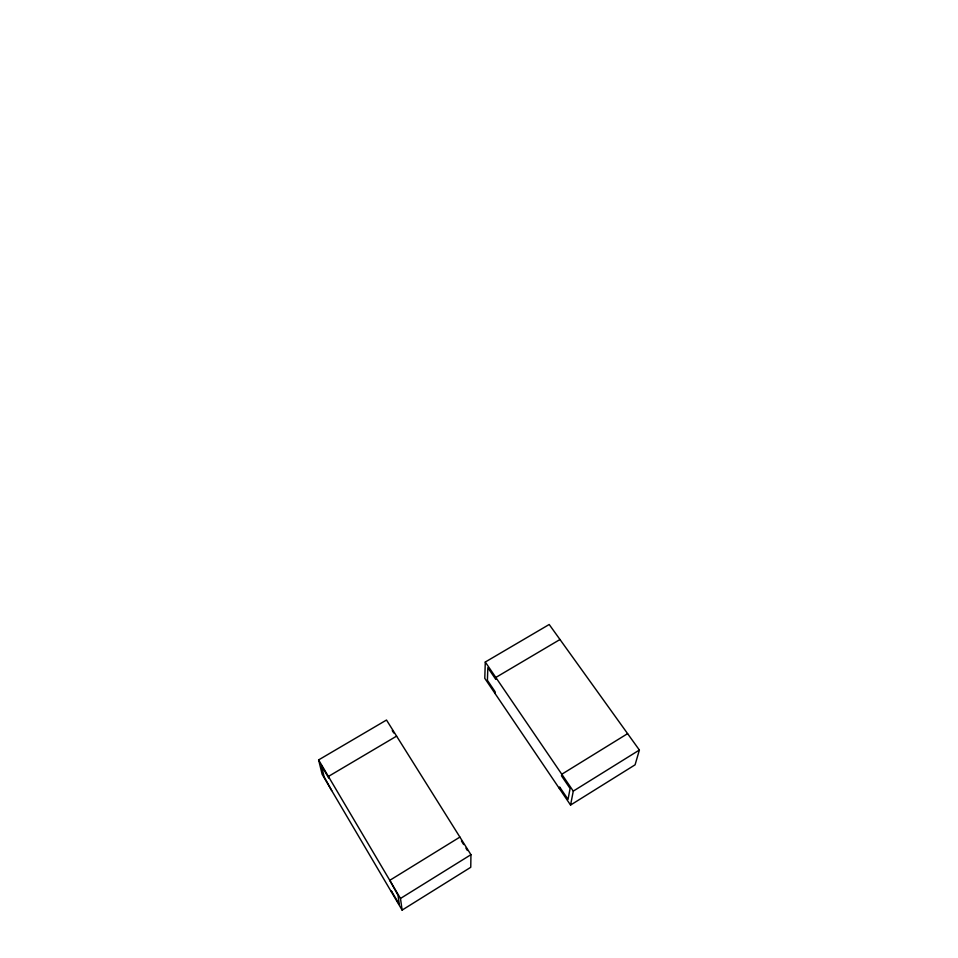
<?xml version="1.0" encoding="UTF-8"?>
<svg xmlns="http://www.w3.org/2000/svg" width="958" height="958" viewBox="0 0 958 958"><rect width="100%" height="100%" fill="white"/><g stroke="black" fill="none" stroke-linecap="round" stroke-linejoin="round"><path stroke-width="1.44" d="M470.941 854.692L470.761 867.289L402.109 910.1L322.139 774.327L318.619 759.91L386.505 720.033L470.941 854.692L400.492 898.46L402.109 910.1M485.287 662.026L484.784 678.336L570.561 805.055L635.082 764.819L639.381 750.042L549.197 624.496L485.287 662.026L573.279 791.116L570.561 805.055M495.046 693.496L495.13 691.748L487.406 680.336L487.85 667.714L495.729 679.282L495.813 677.462L559.987 639.513M559.364 788.518L559.628 786.961L568.034 799.379L570.094 788.47L561.508 775.872L561.783 774.244L627.598 733.648M573.279 791.116L639.381 750.042M459.9 837.088L389.786 880.33L398.001 895.239L399.306 904.364L391.451 891.048L391.654 892.353M396.6 736.127L328.402 776.447L328.774 778.052L321.445 765.646L324.139 776.806L331.696 790.554M392.241 730.583L393.762 732.99M461.409 840.944L463.66 844.537M465.911 848.129L467.408 850.512M318.619 759.91L400.492 898.46"/></g></svg>
